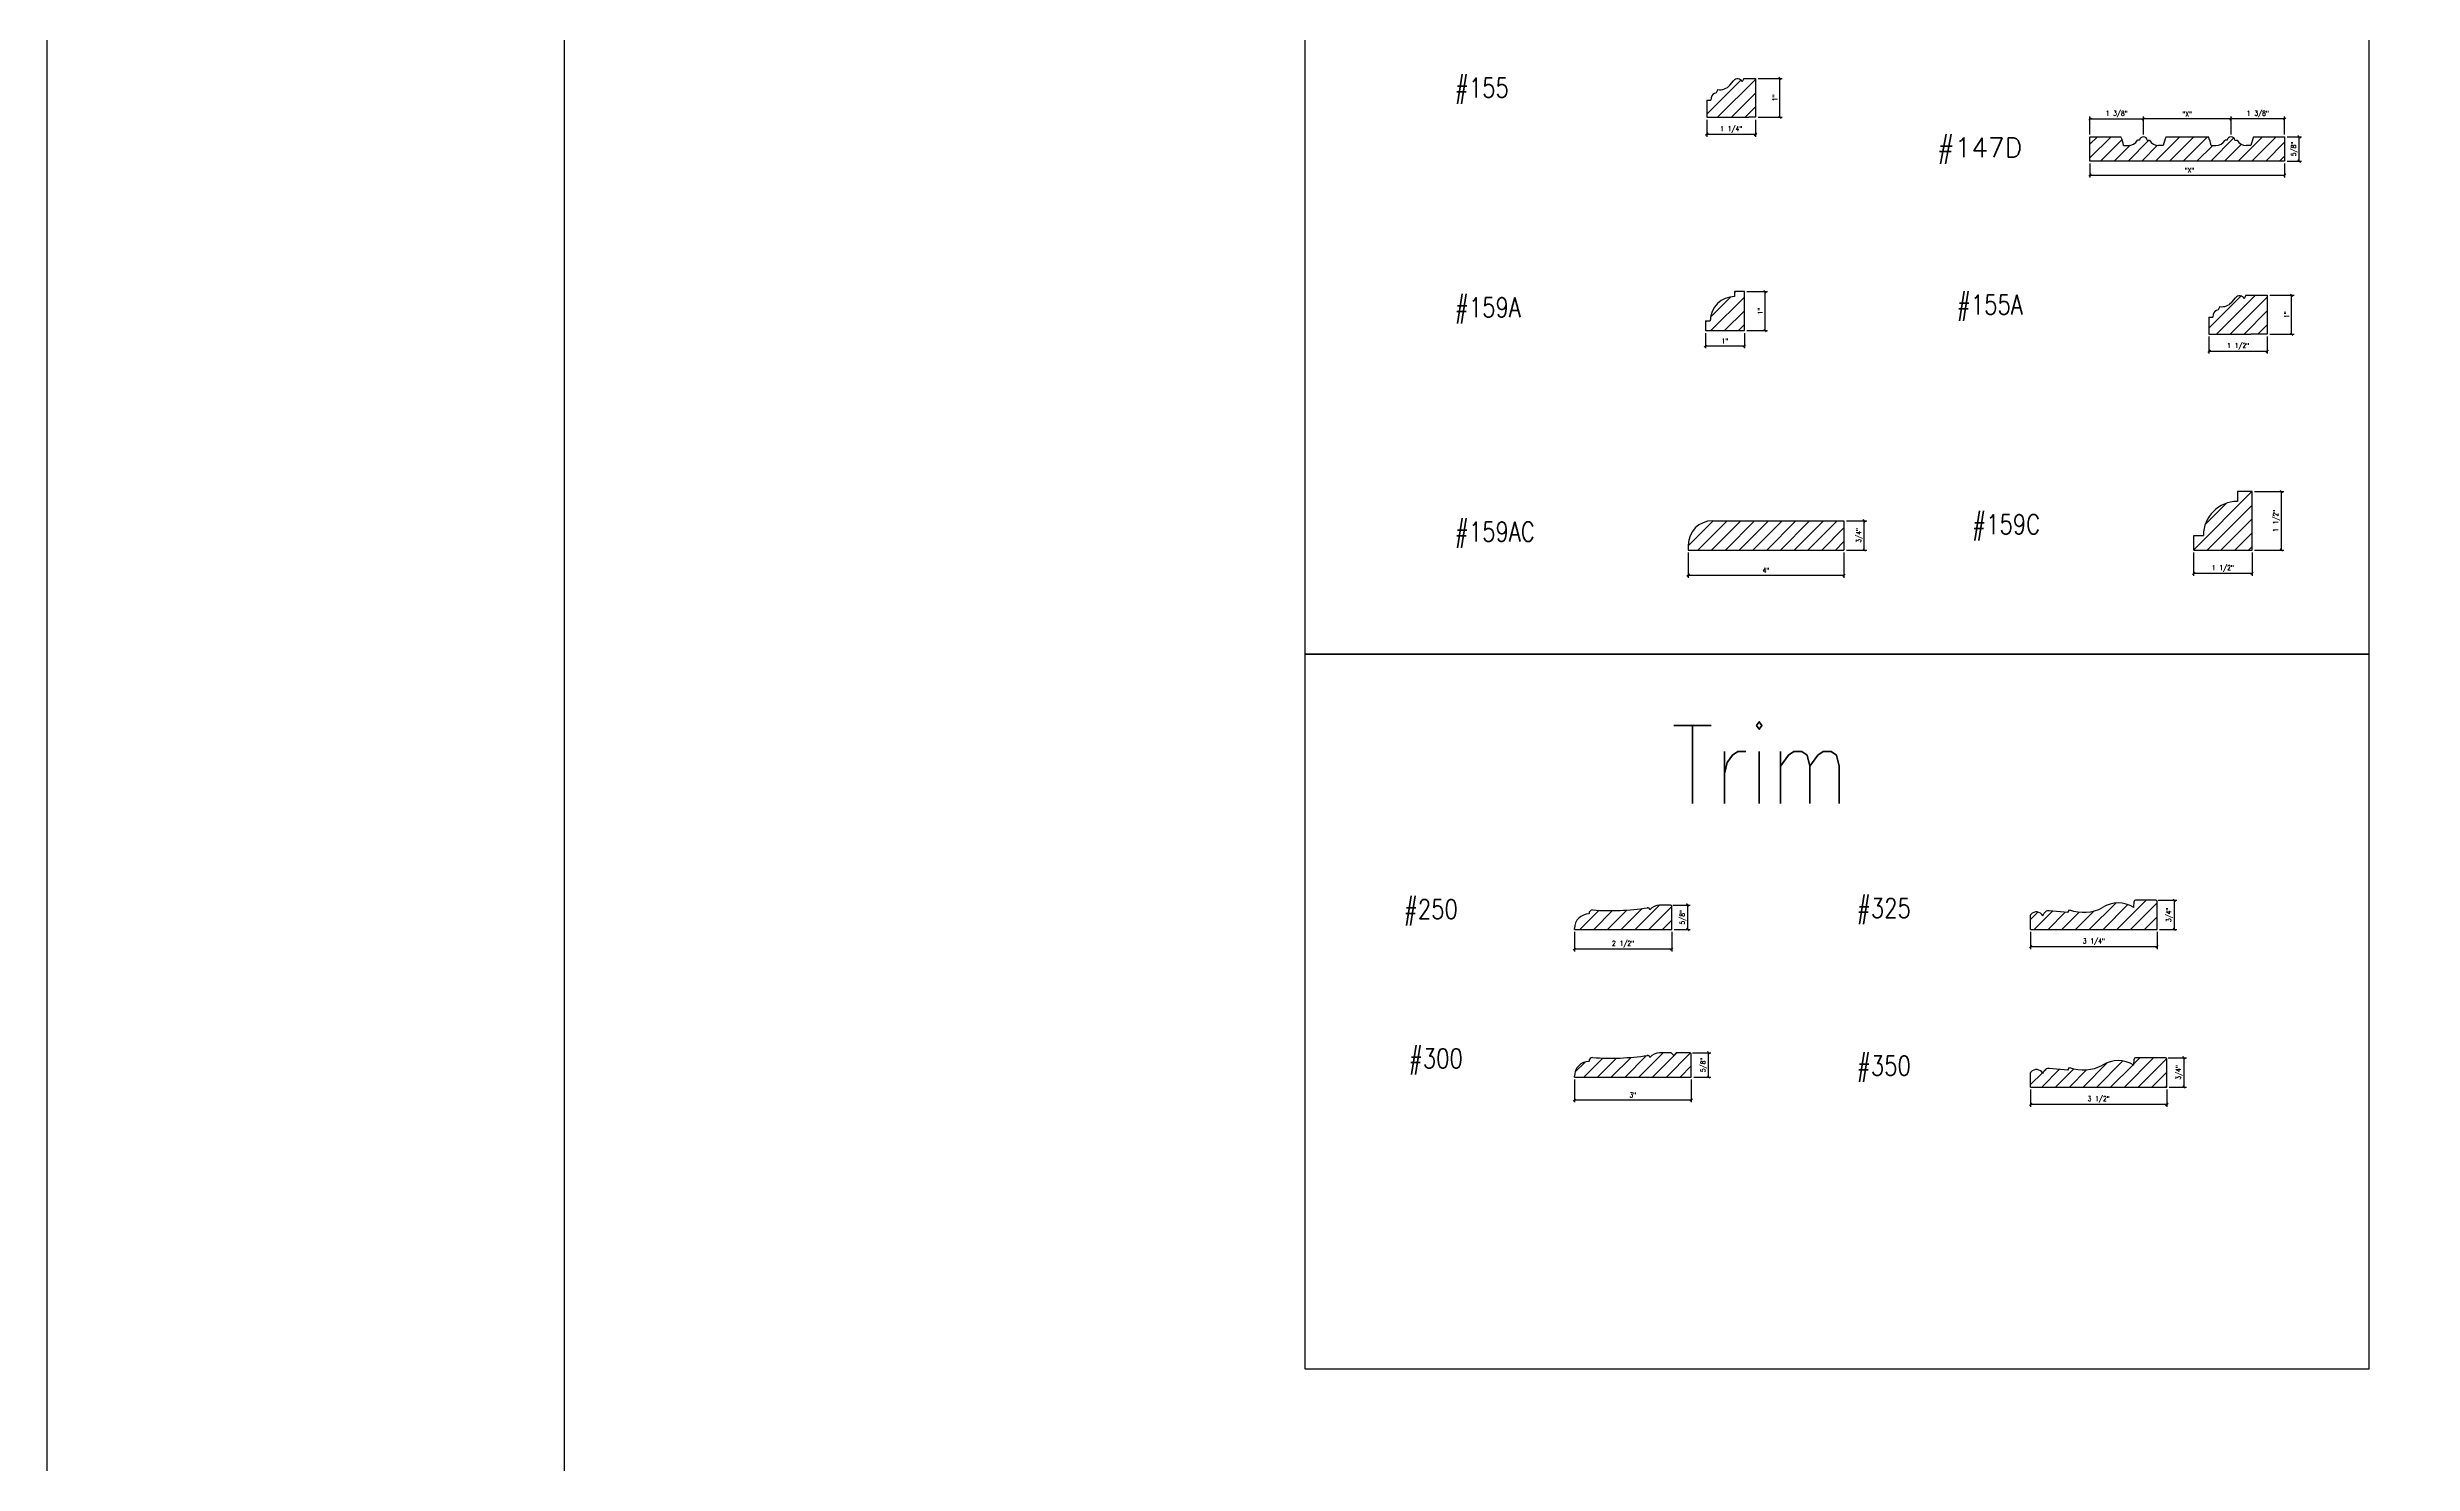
# Model space of a CAD drawing. Header units: inches. Extents: x 1985 to 11287, y 379 to 3234.
# Drawn here: x 8345 to 8405.7, y 879.3 to 915.7 of the extents above; entities that cross this region are included whole.
import ezdxf

# ---------------------------------------------------------------- set-up
doc = ezdxf.new("R2010")
doc.units = ezdxf.units.IN
doc.header["$MEASUREMENT"] = 0
doc.layers.get('0').update_dxf_attribs({"linetype": 'CONTINUOUS'})
doc.layers.get('Defpoints').update_dxf_attribs({"linetype": 'CONTINUOUS'})
for name, color, linetype in [('COTE1-1 99', 7, 'CONTINUOUS'), ('detail 99', 30, 'CONTINUOUS'), ('hatch 99', 1, 'CONTINUOUS'), ('separation 99', 3, 'CONTINUOUS'), ('wood detail 99', 7, 'CONTINUOUS')]:
    doc.layers.add(name, color=color, linetype=linetype)
doc.styles.get("Standard").update_dxf_attribs({"font": 'txt.shx', "width": 0.8})
doc.dimstyles.new('Muntin', dxfattribs={"dimtxt": 0.125, "dimasz": 0.0625, "dimexe": 0.0625, "dimexo": 0.0625, "dimgap": 0.0625, "dimtad": 1, "dimdec": 5, "dimzin": 0, "dimdsep": 46, "dimlunit": 5, "dimtxsty": 'Standard', "dimblk": 'OBLIQUE', "dimcen": 0.125, "dimclrd": 1, "dimclre": 1, "dimadec": 1, "dimazin": 0, "dimtfac": 0.375, "dimtdec": 5, "dimtmove": 0, "dimatfit": 3, "dimldrblk": 'OBLIQUE', "dimfxl": 1, "dimfrac": 2, "dimtolj": 1, "dimtzin": 0, "dimarcsym": 0})
pattern_1 = [(45, (1193.00393, -1910.72807), (-0.176776695, 0.176776695), [])]

# ---------------------------------------------------------------- blocks, each defined once
blk = doc.blocks.new('_OBLIQUE')
at = {"color": 0, "linetype": 'ByBlock'}
blk.add_line((-0.5, -0.5), (0.5, 0.5), dxfattribs=at)
blk = doc.blocks.new('*D47')
at = {"layer": 'COTE1-1 99', "color": 1, "lineweight": -2, "transparency": 16777216}
for p, q in [((8387.558, 908.325), (8387.558, 907.932)), ((8388.558, 908.325), (8388.558, 907.932)), ((8387.558, 907.994), (8388.558, 907.994))]:
    blk.add_line(p, q, dxfattribs=at)
at = {"layer": 'Defpoints', "color": 0, "transparency": 16777216}
for p in [(8387.558, 908.388), (8388.558, 908.388), (8388.558, 907.994)]:
    blk.add_point(p, dxfattribs=at)
at = {"layer": 'COTE1-1 99', "color": 1, "lineweight": -2, "transparency": 16777216, "xscale": 0.0625, "yscale": 0.0625, "zscale": 0.0625, "rotation": 180}
blk.add_blockref('_OBLIQUE', (8387.558, 907.994), dxfattribs=at)
at = {"layer": 'COTE1-1 99', "color": 1, "lineweight": -2, "transparency": 16777216, "xscale": 0.0625, "yscale": 0.0625, "zscale": 0.0625}
blk.add_blockref('_OBLIQUE', (8388.558, 907.994), dxfattribs=at)
at = {"layer": 'COTE1-1 99', "color": 0, "transparency": 16777216, "insert": (8388.058, 908.119), "char_height": 0.125, "attachment_point": 5}
blk.add_mtext('\\A1;1"', dxfattribs=at)
blk = doc.blocks.new('*D48')
at = {"layer": 'COTE1-1 99', "color": 1, "lineweight": -2, "transparency": 16777216}
for p, q in [((8388.621, 909.388), (8389.152, 909.388)), ((8389.089, 908.388), (8389.089, 909.388)), ((8388.621, 908.388), (8389.152, 908.388))]:
    blk.add_line(p, q, dxfattribs=at)
at = {"layer": 'Defpoints', "color": 0, "transparency": 16777216}
for p in [(8388.558, 909.388), (8389.089, 909.388), (8388.558, 908.388)]:
    blk.add_point(p, dxfattribs=at)
at = {"layer": 'COTE1-1 99', "color": 1, "lineweight": -2, "transparency": 16777216, "xscale": 0.0625, "yscale": 0.0625, "zscale": 0.0625}
for p, rotation in [((8389.089, 909.388), 90), ((8389.089, 908.388), 270)]:
    blk.add_blockref('_OBLIQUE', p, dxfattribs=dict(at, rotation=rotation))
at = {"layer": 'COTE1-1 99', "color": 0, "transparency": 16777216, "insert": (8388.964, 908.888), "char_height": 0.125, "attachment_point": 5, "rotation": 90}
blk.add_mtext('\\A1;1"', dxfattribs=at)
blk = doc.blocks.new('*D49')
at = {"layer": 'COTE1-1 99', "color": 1, "lineweight": -2, "transparency": 16777216}
for p, q in [((8400.097, 902.688), (8400.097, 902.09)), ((8400.097, 902.153), (8401.597, 902.153)), ((8401.597, 902.688), (8401.597, 902.09))]:
    blk.add_line(p, q, dxfattribs=at)
at = {"layer": 'Defpoints', "color": 0, "transparency": 16777216}
for p in [(8400.097, 902.751), (8401.597, 902.751), (8401.597, 902.153)]:
    blk.add_point(p, dxfattribs=at)
at = {"layer": 'COTE1-1 99', "color": 1, "lineweight": -2, "transparency": 16777216, "xscale": 0.0625, "yscale": 0.0625, "zscale": 0.0625, "rotation": 180}
blk.add_blockref('_OBLIQUE', (8400.097, 902.153), dxfattribs=at)
at = {"layer": 'COTE1-1 99', "color": 1, "lineweight": -2, "transparency": 16777216, "xscale": 0.0625, "yscale": 0.0625, "zscale": 0.0625}
blk.add_blockref('_OBLIQUE', (8401.597, 902.153), dxfattribs=at)
at = {"layer": 'COTE1-1 99', "color": 0, "transparency": 16777216, "insert": (8400.847, 902.278), "char_height": 0.125, "attachment_point": 5}
blk.add_mtext('\\A1;1 1/2"', dxfattribs=at)
blk = doc.blocks.new('*D50')
at = {"layer": 'COTE1-1 99', "color": 1, "lineweight": -2, "transparency": 16777216}
for p, q in [((8401.66, 904.251), (8402.412, 904.251)), ((8402.349, 902.751), (8402.349, 904.251)), ((8401.66, 902.751), (8402.412, 902.751))]:
    blk.add_line(p, q, dxfattribs=at)
at = {"layer": 'Defpoints', "color": 0, "transparency": 16777216}
for p in [(8401.597, 904.251), (8402.349, 904.251), (8401.597, 902.751)]:
    blk.add_point(p, dxfattribs=at)
at = {"layer": 'COTE1-1 99', "color": 1, "lineweight": -2, "transparency": 16777216, "xscale": 0.0625, "yscale": 0.0625, "zscale": 0.0625}
for p, rotation in [((8402.349, 904.251), 90), ((8402.349, 902.751), 270)]:
    blk.add_blockref('_OBLIQUE', p, dxfattribs=dict(at, rotation=rotation))
at = {"layer": 'COTE1-1 99', "color": 0, "transparency": 16777216, "insert": (8402.224, 903.501), "char_height": 0.125, "attachment_point": 5, "rotation": 90}
blk.add_mtext('\\A1;1 1/2"', dxfattribs=at)
blk = doc.blocks.new('*D51')
at = {"layer": 'COTE1-1 99', "color": 1, "lineweight": -2, "transparency": 16777216}
for p, q in [((8395.908, 892.944), (8395.908, 892.502)), ((8395.908, 892.565), (8399.158, 892.565)), ((8399.158, 892.944), (8399.158, 892.502))]:
    blk.add_line(p, q, dxfattribs=at)
at = {"layer": 'Defpoints', "color": 0, "transparency": 16777216}
for p in [(8395.908, 893.006), (8399.158, 893.006), (8399.158, 892.565)]:
    blk.add_point(p, dxfattribs=at)
at = {"layer": 'COTE1-1 99', "color": 1, "lineweight": -2, "transparency": 16777216, "xscale": 0.0625, "yscale": 0.0625, "zscale": 0.0625, "rotation": 180}
blk.add_blockref('_OBLIQUE', (8395.908, 892.565), dxfattribs=at)
at = {"layer": 'COTE1-1 99', "color": 1, "lineweight": -2, "transparency": 16777216, "xscale": 0.0625, "yscale": 0.0625, "zscale": 0.0625}
blk.add_blockref('_OBLIQUE', (8399.158, 892.565), dxfattribs=at)
at = {"layer": 'COTE1-1 99', "color": 0, "transparency": 16777216, "insert": (8397.533, 892.69), "char_height": 0.125, "attachment_point": 5}
blk.add_mtext('\\A1;3 1/4"', dxfattribs=at)
blk = doc.blocks.new('*D52')
at = {"layer": 'COTE1-1 99', "color": 1, "lineweight": -2, "transparency": 16777216}
for p, q in [((8399.189, 893.756), (8399.664, 893.756)), ((8399.601, 893.006), (8399.601, 893.756)), ((8399.221, 893.006), (8399.664, 893.006))]:
    blk.add_line(p, q, dxfattribs=at)
at = {"layer": 'Defpoints', "color": 0, "transparency": 16777216}
for p in [(8399.126, 893.756), (8399.601, 893.756), (8399.158, 893.006)]:
    blk.add_point(p, dxfattribs=at)
at = {"layer": 'COTE1-1 99', "color": 1, "lineweight": -2, "transparency": 16777216, "xscale": 0.0625, "yscale": 0.0625, "zscale": 0.0625}
for p, rotation in [((8399.601, 893.756), 90), ((8399.601, 893.006), 270)]:
    blk.add_blockref('_OBLIQUE', p, dxfattribs=dict(at, rotation=rotation))
at = {"layer": 'COTE1-1 99', "color": 0, "transparency": 16777216, "insert": (8399.476, 893.381), "char_height": 0.125, "attachment_point": 5, "rotation": 90}
blk.add_mtext('\\A1;3/4"', dxfattribs=at)
blk = doc.blocks.new('*D53')
at = {"layer": 'COTE1-1 99', "color": 1, "lineweight": -2, "transparency": 16777216}
for p, q in [((8384.193, 889.152), (8384.193, 888.566)), ((8387.193, 889.152), (8387.193, 888.566)), ((8384.193, 888.628), (8387.193, 888.628))]:
    blk.add_line(p, q, dxfattribs=at)
at = {"layer": 'Defpoints', "color": 0, "transparency": 16777216}
for p in [(8384.193, 889.214), (8387.193, 889.214), (8387.193, 888.628)]:
    blk.add_point(p, dxfattribs=at)
at = {"layer": 'COTE1-1 99', "color": 1, "lineweight": -2, "transparency": 16777216, "xscale": 0.0625, "yscale": 0.0625, "zscale": 0.0625, "rotation": 180}
blk.add_blockref('_OBLIQUE', (8384.193, 888.628), dxfattribs=at)
at = {"layer": 'COTE1-1 99', "color": 1, "lineweight": -2, "transparency": 16777216, "xscale": 0.0625, "yscale": 0.0625, "zscale": 0.0625}
blk.add_blockref('_OBLIQUE', (8387.193, 888.628), dxfattribs=at)
at = {"layer": 'COTE1-1 99', "color": 0, "transparency": 16777216, "insert": (8385.693, 888.753), "char_height": 0.125, "attachment_point": 5}
blk.add_mtext('\\A1;3"', dxfattribs=at)
blk = doc.blocks.new('*D54')
at = {"layer": 'COTE1-1 99', "color": 1, "lineweight": -2, "transparency": 16777216}
for p, q in [((8387.224, 889.839), (8387.7, 889.839)), ((8387.638, 889.214), (8387.638, 889.839)), ((8387.256, 889.214), (8387.7, 889.214))]:
    blk.add_line(p, q, dxfattribs=at)
at = {"layer": 'Defpoints', "color": 0, "transparency": 16777216}
for p in [(8387.161, 889.839), (8387.638, 889.839), (8387.193, 889.214)]:
    blk.add_point(p, dxfattribs=at)
at = {"layer": 'COTE1-1 99', "color": 1, "lineweight": -2, "transparency": 16777216, "xscale": 0.0625, "yscale": 0.0625, "zscale": 0.0625}
for p, rotation in [((8387.638, 889.839), 90), ((8387.638, 889.214), 270)]:
    blk.add_blockref('_OBLIQUE', p, dxfattribs=dict(at, rotation=rotation))
at = {"layer": 'COTE1-1 99', "color": 0, "transparency": 16777216, "insert": (8387.513, 889.527), "char_height": 0.125, "attachment_point": 5, "rotation": 90}
blk.add_mtext('\\A1;5/8"', dxfattribs=at)
blk = doc.blocks.new('*D55')
at = {"layer": 'COTE1-1 99', "color": 1, "lineweight": -2, "transparency": 16777216}
for p, q in [((8384.193, 892.944), (8384.193, 892.441)), ((8384.193, 892.504), (8386.693, 892.504)), ((8386.693, 892.944), (8386.693, 892.441))]:
    blk.add_line(p, q, dxfattribs=at)
at = {"layer": 'Defpoints', "color": 0, "transparency": 16777216}
for p in [(8384.193, 893.006), (8386.693, 893.006), (8386.693, 892.504)]:
    blk.add_point(p, dxfattribs=at)
at = {"layer": 'COTE1-1 99', "color": 1, "lineweight": -2, "transparency": 16777216, "xscale": 0.0625, "yscale": 0.0625, "zscale": 0.0625, "rotation": 180}
blk.add_blockref('_OBLIQUE', (8384.193, 892.504), dxfattribs=at)
at = {"layer": 'COTE1-1 99', "color": 1, "lineweight": -2, "transparency": 16777216, "xscale": 0.0625, "yscale": 0.0625, "zscale": 0.0625}
blk.add_blockref('_OBLIQUE', (8386.693, 892.504), dxfattribs=at)
at = {"layer": 'COTE1-1 99', "color": 0, "transparency": 16777216, "insert": (8385.443, 892.629), "char_height": 0.125, "attachment_point": 5}
blk.add_mtext('\\A1;2 1/2"', dxfattribs=at)
blk = doc.blocks.new('*D56')
at = {"layer": 'COTE1-1 99', "color": 1, "lineweight": -2, "transparency": 16777216}
for p, q in [((8386.724, 893.631), (8387.17, 893.631)), ((8387.107, 893.006), (8387.107, 893.631)), ((8386.756, 893.006), (8387.17, 893.006))]:
    blk.add_line(p, q, dxfattribs=at)
at = {"layer": 'Defpoints', "color": 0, "transparency": 16777216}
for p in [(8386.661, 893.631), (8387.107, 893.631), (8386.693, 893.006)]:
    blk.add_point(p, dxfattribs=at)
at = {"layer": 'COTE1-1 99', "color": 1, "lineweight": -2, "transparency": 16777216, "xscale": 0.0625, "yscale": 0.0625, "zscale": 0.0625}
for p, rotation in [((8387.107, 893.631), 90), ((8387.107, 893.006), 270)]:
    blk.add_blockref('_OBLIQUE', p, dxfattribs=dict(at, rotation=rotation))
at = {"layer": 'COTE1-1 99', "color": 0, "transparency": 16777216, "insert": (8386.982, 893.319), "char_height": 0.125, "attachment_point": 5, "rotation": 90}
blk.add_mtext('\\A1;5/8"', dxfattribs=at)
blk = doc.blocks.new('*D57')
at = {"layer": 'COTE1-1 99', "color": 1, "lineweight": -2, "transparency": 16777216}
for p, q in [((8391.178, 903.501), (8391.7, 903.501)), ((8391.637, 902.751), (8391.637, 903.501)), ((8391.178, 902.751), (8391.7, 902.751))]:
    blk.add_line(p, q, dxfattribs=at)
at = {"layer": 'Defpoints', "color": 0, "transparency": 16777216}
for p in [(8391.115, 903.501), (8391.637, 903.501), (8391.115, 902.751)]:
    blk.add_point(p, dxfattribs=at)
at = {"layer": 'COTE1-1 99', "color": 1, "lineweight": -2, "transparency": 16777216, "xscale": 0.0625, "yscale": 0.0625, "zscale": 0.0625}
for p, rotation in [((8391.637, 903.501), 90), ((8391.637, 902.751), 270)]:
    blk.add_blockref('_OBLIQUE', p, dxfattribs=dict(at, rotation=rotation))
at = {"layer": 'COTE1-1 99', "color": 0, "transparency": 16777216, "insert": (8391.512, 903.126), "char_height": 0.125, "attachment_point": 5, "rotation": 90}
blk.add_mtext('\\A1;3/4"', dxfattribs=at)
blk = doc.blocks.new('*D58')
at = {"layer": 'COTE1-1 99', "color": 1, "lineweight": -2, "transparency": 16777216}
for p, q in [((8387.115, 902.688), (8387.115, 902.04)), ((8391.115, 902.688), (8391.115, 902.04)), ((8387.115, 902.103), (8391.115, 902.103))]:
    blk.add_line(p, q, dxfattribs=at)
at = {"layer": 'Defpoints', "color": 0, "transparency": 16777216}
for p in [(8387.115, 902.751), (8391.115, 902.751), (8391.115, 902.103)]:
    blk.add_point(p, dxfattribs=at)
at = {"layer": 'COTE1-1 99', "color": 1, "lineweight": -2, "transparency": 16777216, "xscale": 0.0625, "yscale": 0.0625, "zscale": 0.0625, "rotation": 180}
blk.add_blockref('_OBLIQUE', (8387.115, 902.103), dxfattribs=at)
at = {"layer": 'COTE1-1 99', "color": 1, "lineweight": -2, "transparency": 16777216, "xscale": 0.0625, "yscale": 0.0625, "zscale": 0.0625}
blk.add_blockref('_OBLIQUE', (8391.115, 902.103), dxfattribs=at)
at = {"layer": 'COTE1-1 99', "color": 0, "transparency": 16777216, "insert": (8389.115, 902.228), "char_height": 0.125, "attachment_point": 5}
blk.add_mtext('\\A1;4"', dxfattribs=at)
blk = doc.blocks.new('*D63')
at = {"layer": 'COTE1-1 99', "color": 1, "lineweight": -2, "transparency": 16777216}
for p, q in [((8387.595, 913.803), (8387.595, 913.366)), ((8388.845, 913.803), (8388.845, 913.366)), ((8387.595, 913.429), (8388.845, 913.429))]:
    blk.add_line(p, q, dxfattribs=at)
at = {"layer": 'Defpoints', "color": 0, "transparency": 16777216}
for p in [(8387.595, 913.865), (8388.845, 913.865), (8388.845, 913.429)]:
    blk.add_point(p, dxfattribs=at)
at = {"layer": 'COTE1-1 99', "color": 1, "lineweight": -2, "transparency": 16777216, "xscale": 0.0625, "yscale": 0.0625, "zscale": 0.0625, "rotation": 180}
blk.add_blockref('_OBLIQUE', (8387.595, 913.429), dxfattribs=at)
at = {"layer": 'COTE1-1 99', "color": 1, "lineweight": -2, "transparency": 16777216, "xscale": 0.0625, "yscale": 0.0625, "zscale": 0.0625}
blk.add_blockref('_OBLIQUE', (8388.845, 913.429), dxfattribs=at)
at = {"layer": 'COTE1-1 99', "color": 0, "transparency": 16777216, "insert": (8388.22, 913.554), "char_height": 0.125, "attachment_point": 5}
blk.add_mtext('\\A1;1 1/4"', dxfattribs=at)
blk = doc.blocks.new('*D64')
at = {"layer": 'COTE1-1 99', "color": 1, "lineweight": -2, "transparency": 16777216}
for p, q in [((8388.908, 914.865), (8389.532, 914.865)), ((8389.47, 913.865), (8389.47, 914.865)), ((8388.908, 913.865), (8389.532, 913.865))]:
    blk.add_line(p, q, dxfattribs=at)
at = {"layer": 'Defpoints', "color": 0, "transparency": 16777216}
for p in [(8388.845, 914.865), (8389.47, 914.865), (8388.845, 913.865)]:
    blk.add_point(p, dxfattribs=at)
at = {"layer": 'COTE1-1 99', "color": 1, "lineweight": -2, "transparency": 16777216, "xscale": 0.0625, "yscale": 0.0625, "zscale": 0.0625}
for p, rotation in [((8389.47, 914.865), 90), ((8389.47, 913.865), 270)]:
    blk.add_blockref('_OBLIQUE', p, dxfattribs=dict(at, rotation=rotation))
at = {"layer": 'COTE1-1 99', "color": 0, "transparency": 16777216, "insert": (8389.345, 914.365), "char_height": 0.125, "attachment_point": 5, "rotation": 90}
blk.add_mtext('\\A1;1"', dxfattribs=at)
blk = doc.blocks.new('*D69')
at = {"layer": 'COTE1-1 99', "color": 1, "lineweight": -2, "transparency": 16777216}
for p, q in [((8400.489, 908.232), (8400.489, 907.795)), ((8401.989, 908.232), (8401.989, 907.795)), ((8400.489, 907.858), (8401.989, 907.858))]:
    blk.add_line(p, q, dxfattribs=at)
at = {"layer": 'Defpoints', "color": 0, "transparency": 16777216}
for p in [(8400.489, 908.294), (8401.989, 908.294), (8401.989, 907.858)]:
    blk.add_point(p, dxfattribs=at)
at = {"layer": 'COTE1-1 99', "color": 1, "lineweight": -2, "transparency": 16777216, "xscale": 0.0625, "yscale": 0.0625, "zscale": 0.0625, "rotation": 180}
blk.add_blockref('_OBLIQUE', (8400.489, 907.858), dxfattribs=at)
at = {"layer": 'COTE1-1 99', "color": 1, "lineweight": -2, "transparency": 16777216, "xscale": 0.0625, "yscale": 0.0625, "zscale": 0.0625}
blk.add_blockref('_OBLIQUE', (8401.989, 907.858), dxfattribs=at)
at = {"layer": 'COTE1-1 99', "color": 0, "transparency": 16777216, "insert": (8401.239, 907.983), "char_height": 0.125, "attachment_point": 5}
blk.add_mtext('\\A1;1 1/2"', dxfattribs=at)
blk = doc.blocks.new('*D70')
at = {"layer": 'COTE1-1 99', "color": 1, "lineweight": -2, "transparency": 16777216}
for p, q in [((8402.051, 909.294), (8402.675, 909.294)), ((8402.613, 908.294), (8402.613, 909.294)), ((8402.051, 908.294), (8402.675, 908.294))]:
    blk.add_line(p, q, dxfattribs=at)
at = {"layer": 'Defpoints', "color": 0, "transparency": 16777216}
for p in [(8401.989, 909.294), (8402.613, 909.294), (8401.989, 908.294)]:
    blk.add_point(p, dxfattribs=at)
at = {"layer": 'COTE1-1 99', "color": 1, "lineweight": -2, "transparency": 16777216, "xscale": 0.0625, "yscale": 0.0625, "zscale": 0.0625}
for p, rotation in [((8402.613, 909.294), 90), ((8402.613, 908.294), 270)]:
    blk.add_blockref('_OBLIQUE', p, dxfattribs=dict(at, rotation=rotation))
at = {"layer": 'COTE1-1 99', "color": 0, "transparency": 16777216, "insert": (8402.488, 908.794), "char_height": 0.125, "attachment_point": 5, "rotation": 90}
blk.add_mtext('\\A1;1"', dxfattribs=at)
blk = doc.blocks.new('*D20')
at = {"layer": 'COTE1-1 99', "color": 1, "lineweight": -2, "transparency": 16777216}
for p, q in [((8395.908, 888.895), (8395.908, 888.453)), ((8399.408, 888.895), (8399.408, 888.453)), ((8395.908, 888.516), (8399.408, 888.516))]:
    blk.add_line(p, q, dxfattribs=at)
at = {"layer": 'Defpoints', "color": 0, "transparency": 16777216}
for p in [(8395.908, 888.958), (8399.408, 888.958), (8399.408, 888.516)]:
    blk.add_point(p, dxfattribs=at)
at = {"layer": 'COTE1-1 99', "color": 1, "lineweight": -2, "transparency": 16777216, "xscale": 0.0625, "yscale": 0.0625, "zscale": 0.0625, "rotation": 180}
blk.add_blockref('_OBLIQUE', (8395.908, 888.516), dxfattribs=at)
at = {"layer": 'COTE1-1 99', "color": 1, "lineweight": -2, "transparency": 16777216, "xscale": 0.0625, "yscale": 0.0625, "zscale": 0.0625}
blk.add_blockref('_OBLIQUE', (8399.408, 888.516), dxfattribs=at)
at = {"layer": 'COTE1-1 99', "color": 0, "transparency": 16777216, "insert": (8397.658, 888.641), "char_height": 0.125, "attachment_point": 5}
blk.add_mtext('\\A1;3 1/2"', dxfattribs=at)
blk = doc.blocks.new('*D21')
at = {"layer": 'COTE1-1 99', "color": 1, "lineweight": -2, "transparency": 16777216}
for p, q in [((8399.439, 889.708), (8399.914, 889.708)), ((8399.851, 888.958), (8399.851, 889.708)), ((8399.471, 888.958), (8399.914, 888.958))]:
    blk.add_line(p, q, dxfattribs=at)
at = {"layer": 'Defpoints', "color": 0, "transparency": 16777216}
for p in [(8399.376, 889.708), (8399.851, 889.708), (8399.408, 888.958)]:
    blk.add_point(p, dxfattribs=at)
at = {"layer": 'COTE1-1 99', "color": 1, "lineweight": -2, "transparency": 16777216, "xscale": 0.0625, "yscale": 0.0625, "zscale": 0.0625}
for p, rotation in [((8399.851, 889.708), 90), ((8399.851, 888.958), 270)]:
    blk.add_blockref('_OBLIQUE', p, dxfattribs=dict(at, rotation=rotation))
at = {"layer": 'COTE1-1 99', "color": 0, "transparency": 16777216, "insert": (8399.726, 889.333), "char_height": 0.125, "attachment_point": 5, "rotation": 90}
blk.add_mtext('\\A1;3/4"', dxfattribs=at)
blk = doc.blocks.new('*D26')
at = {"layer": 'COTE1-1 99', "color": 1, "lineweight": -2, "transparency": 16777216}
for p, q in [((8397.432, 912.677), (8397.432, 912.321)), ((8402.432, 912.677), (8402.432, 912.321)), ((8397.432, 912.383), (8402.432, 912.383))]:
    blk.add_line(p, q, dxfattribs=at)
at = {"layer": 'Defpoints', "color": 0, "transparency": 16777216}
for p in [(8397.432, 912.74), (8402.432, 912.74), (8402.432, 912.383)]:
    blk.add_point(p, dxfattribs=at)
at = {"layer": 'COTE1-1 99', "color": 1, "lineweight": -2, "transparency": 16777216, "xscale": 0.0625, "yscale": 0.0625, "zscale": 0.0625, "rotation": 180}
blk.add_blockref('_OBLIQUE', (8397.432, 912.383), dxfattribs=at)
at = {"layer": 'COTE1-1 99', "color": 1, "lineweight": -2, "transparency": 16777216, "xscale": 0.0625, "yscale": 0.0625, "zscale": 0.0625}
blk.add_blockref('_OBLIQUE', (8402.432, 912.383), dxfattribs=at)
at = {"layer": 'COTE1-1 99', "color": 0, "transparency": 16777216, "insert": (8399.992, 912.508), "char_height": 0.125, "attachment_point": 5}
blk.add_mtext('\\A1;"X"', dxfattribs=at)
blk = doc.blocks.new('*D27')
at = {"layer": 'COTE1-1 99', "color": 1, "lineweight": -2, "transparency": 16777216}
for p, q in [((8402.495, 913.365), (8402.87, 913.365)), ((8402.807, 912.74), (8402.807, 913.365)), ((8402.495, 912.74), (8402.87, 912.74))]:
    blk.add_line(p, q, dxfattribs=at)
at = {"layer": 'Defpoints', "color": 0, "transparency": 16777216}
for p in [(8402.432, 913.365), (8402.807, 913.365), (8402.432, 912.74)]:
    blk.add_point(p, dxfattribs=at)
at = {"layer": 'COTE1-1 99', "color": 1, "lineweight": -2, "transparency": 16777216, "xscale": 0.0625, "yscale": 0.0625, "zscale": 0.0625}
for p, rotation in [((8402.807, 913.365), 90), ((8402.807, 912.74), 270)]:
    blk.add_blockref('_OBLIQUE', p, dxfattribs=dict(at, rotation=rotation))
at = {"layer": 'COTE1-1 99', "color": 0, "transparency": 16777216, "insert": (8402.682, 913.052), "char_height": 0.125, "attachment_point": 5, "rotation": 90}
blk.add_mtext('\\A1;5/8"', dxfattribs=at)
blk = doc.blocks.new('*D28')
at = {"layer": 'COTE1-1 99', "color": 1, "lineweight": -2, "transparency": 16777216}
for p, q in [((8397.432, 913.427), (8397.432, 913.886)), ((8397.432, 913.824), (8398.807, 913.824)), ((8398.807, 913.427), (8398.807, 913.886))]:
    blk.add_line(p, q, dxfattribs=at)
at = {"layer": 'Defpoints', "color": 0, "transparency": 16777216}
for p in [(8398.807, 913.824), (8397.432, 913.365), (8398.807, 913.365)]:
    blk.add_point(p, dxfattribs=at)
at = {"layer": 'COTE1-1 99', "color": 1, "lineweight": -2, "transparency": 16777216, "xscale": 0.0625, "yscale": 0.0625, "zscale": 0.0625, "rotation": 180}
blk.add_blockref('_OBLIQUE', (8397.432, 913.824), dxfattribs=at)
at = {"layer": 'COTE1-1 99', "color": 1, "lineweight": -2, "transparency": 16777216, "xscale": 0.0625, "yscale": 0.0625, "zscale": 0.0625}
blk.add_blockref('_OBLIQUE', (8398.807, 913.824), dxfattribs=at)
at = {"layer": 'COTE1-1 99', "color": 0, "transparency": 16777216, "insert": (8398.12, 913.949), "char_height": 0.125, "attachment_point": 5}
blk.add_mtext('\\A1;1 3/8"', dxfattribs=at)
blk = doc.blocks.new('*D29')
at = {"layer": 'COTE1-1 99', "color": 1, "lineweight": -2, "transparency": 16777216}
for p, q in [((8401.057, 913.427), (8401.057, 913.886)), ((8402.432, 913.824), (8401.057, 913.824)), ((8402.432, 913.427), (8402.432, 913.886))]:
    blk.add_line(p, q, dxfattribs=at)
at = {"layer": 'Defpoints', "color": 0, "transparency": 16777216}
for p in [(8401.057, 913.824), (8401.057, 913.365), (8402.432, 913.365)]:
    blk.add_point(p, dxfattribs=at)
at = {"layer": 'COTE1-1 99', "color": 1, "lineweight": -2, "transparency": 16777216, "xscale": 0.0625, "yscale": 0.0625, "zscale": 0.0625, "rotation": 180}
blk.add_blockref('_OBLIQUE', (8401.057, 913.824), dxfattribs=at)
at = {"layer": 'COTE1-1 99', "color": 1, "lineweight": -2, "transparency": 16777216, "xscale": 0.0625, "yscale": 0.0625, "zscale": 0.0625}
blk.add_blockref('_OBLIQUE', (8402.432, 913.824), dxfattribs=at)
at = {"layer": 'COTE1-1 99', "color": 0, "transparency": 16777216, "insert": (8401.745, 913.949), "char_height": 0.125, "attachment_point": 5}
blk.add_mtext('\\A1;1 3/8"', dxfattribs=at)
blk = doc.blocks.new('*D30')
at = {"layer": 'COTE1-1 99', "color": 1, "lineweight": -2, "transparency": 16777216}
for p, q in [((8398.807, 913.427), (8398.807, 913.886)), ((8401.057, 913.824), (8398.807, 913.824)), ((8401.057, 913.427), (8401.057, 913.886))]:
    blk.add_line(p, q, dxfattribs=at)
at = {"layer": 'Defpoints', "color": 0, "transparency": 16777216}
for p in [(8398.807, 913.824), (8398.807, 913.365), (8401.057, 913.365)]:
    blk.add_point(p, dxfattribs=at)
at = {"layer": 'COTE1-1 99', "color": 1, "lineweight": -2, "transparency": 16777216, "xscale": 0.0625, "yscale": 0.0625, "zscale": 0.0625, "rotation": 180}
blk.add_blockref('_OBLIQUE', (8398.807, 913.824), dxfattribs=at)
at = {"layer": 'COTE1-1 99', "color": 1, "lineweight": -2, "transparency": 16777216, "xscale": 0.0625, "yscale": 0.0625, "zscale": 0.0625}
blk.add_blockref('_OBLIQUE', (8401.057, 913.824), dxfattribs=at)
at = {"layer": 'COTE1-1 99', "color": 0, "transparency": 16777216, "insert": (8399.932, 913.949), "char_height": 0.125, "attachment_point": 5}
blk.add_mtext('\\A1;"X"', dxfattribs=at)

msp = doc.modelspace()

# ---------------------------------------------------------------- hatches: boundary and pattern name
at = {"layer": 'hatch 99'}
h = msp.add_hatch(dxfattribs=at)
h.set_pattern_fill('ANSI31', color=256, scale=2, style=0)
h.set_pattern_definition(pattern_1)
h.paths.add_polyline_path([(8388.84534, 914.490328), (8388.84534, 914.865328), (8388.54534, 914.865328), (8388.501466, 914.777978, 0.566296042), (8388.278618, 914.799811), (8388.183447, 914.692449, -0.273490153), (8387.87534, 914.577328), (8387.83734, 914.490328, 0.346499322), (8387.707415, 914.368158), (8387.69534, 914.305328), (8387.59534, 914.305328), (8387.59534, 913.865328), (8388.671233, 913.865328), (8388.84534, 913.865328)])
h = msp.add_hatch(dxfattribs=at)
h.set_pattern_fill('ANSI31', color=256, scale=2, style=0)
h.set_pattern_definition(pattern_1)
h.paths.add_polyline_path([(8402.432488, 912.739998), (8402.432488, 913.364998), (8401.637452, 913.364998, 0.038533308), (8401.567488, 913.144998), (8401.447922, 913.144998, -0.256140243), (8401.210804, 913.274998), (8401.156987, 913.274998, 0.904534034), (8400.957989, 913.274998), (8400.904172, 913.274998, -0.256140243), (8400.667054, 913.144998), (8400.547488, 913.144998, 0.038533308), (8400.477524, 913.364998), (8399.387452, 913.364998, 0.038533308), (8399.317488, 913.144998), (8399.197922, 913.144998, -0.256140243), (8398.960804, 913.274998), (8398.906987, 913.274998, 0.904534034), (8398.707989, 913.274998), (8398.654172, 913.274998, -0.256140243), (8398.417054, 913.144998), (8398.297488, 913.144998, 0.038533308), (8398.227524, 913.364998), (8397.432488, 913.364998), (8397.432488, 912.739998)])
h = msp.add_hatch(dxfattribs=at)
h.set_pattern_fill('ANSI31', color=256, scale=2, style=0)
h.set_pattern_definition(pattern_1)
h.paths.add_polyline_path([(8388.558001, 909.387558), (8388.308001, 909.387558), (8388.308001, 909.262558, 0.414213562), (8387.683001, 908.637558), (8387.558001, 908.637558), (8387.558001, 908.387558), (8388.558001, 908.387558)])
h = msp.add_hatch(dxfattribs=at)
h.set_pattern_fill('ANSI31', color=256, scale=2, style=0)
h.set_pattern_definition(pattern_1)
h.paths.add_polyline_path([(8401.98854, 908.919068), (8401.98854, 909.294068), (8401.43854, 909.294068), (8401.394666, 909.206718, 0.566296042), (8401.171817, 909.228551), (8401.076647, 909.121189, -0.273490153), (8400.76854, 909.006068), (8400.73054, 908.919068, 0.346499322), (8400.600614, 908.796898), (8400.58854, 908.734068), (8400.48854, 908.734068), (8400.48854, 908.294068), (8401.564433, 908.294068), (8401.98854, 908.294068)])
h = msp.add_hatch(dxfattribs=at)
h.set_pattern_fill('ANSI31', color=256, scale=2, style=0)
h.set_pattern_definition(pattern_1)
h.paths.add_polyline_path([(8401.597199, 904.250971), (8401.222199, 904.250971), (8401.222199, 904.000971, 0.414213562), (8400.347199, 903.125971), (8400.097199, 903.125971), (8400.097199, 902.750971), (8401.597199, 902.750971)])
h = msp.add_hatch(dxfattribs=at)
h.set_pattern_fill('ANSI31', color=256, scale=2, style=0)
h.set_pattern_definition(pattern_1)
h.paths.add_polyline_path([(8391.115181, 903.500971), (8387.740181, 903.500971, 0.414213562), (8387.115181, 902.875971), (8387.115181, 902.750971), (8391.115181, 902.750971)])
h = msp.add_hatch(dxfattribs=at)
h.set_pattern_fill('ANSI31', color=256, scale=2, style=0)
h.set_pattern_definition(pattern_1)
h.paths.add_polyline_path([(8386.693487, 893.006434), (8386.693487, 893.599434, 0.414213562), (8386.661487, 893.631434), (8386.380987, 893.631434, 0.286349806), (8386.100314, 893.456336, 0.84535987), (8386.066429, 893.561965, -0.054552724), (8384.661487, 893.506434, 0.436456618), (8384.568751, 893.406434, 0.434101056), (8384.194321, 893.006434)])
h = msp.add_hatch(dxfattribs=at)
h.set_pattern_fill('ANSI31', color=256, scale=2, style=0)
h.set_pattern_definition(pattern_1)
h.paths.add_polyline_path([(8399.158291, 893.724434, 0.414213562), (8399.126291, 893.756434), (8398.600291, 893.756434, 0.395647364), (8398.568356, 893.726474), (8398.558291, 893.568934, 0.29375), (8397.758291, 893.568934, -0.208468757), (8396.908291, 893.506434), (8396.868291, 893.443934), (8396.381981, 893.485952, 0.291528784), (8396.258124, 893.42129), (8396.220791, 893.356434, 0.535856977), (8395.915811, 893.39099, 0.176751721), (8395.908291, 893.37038), (8395.908291, 893.006434), (8399.158291, 893.006434)])
h = msp.add_hatch(dxfattribs=at)
h.set_pattern_fill('ANSI31', color=256, scale=2, style=0)
h.set_pattern_definition(pattern_1)
h.paths.add_polyline_path([(8387.193487, 889.807483, 0.414213562), (8387.161487, 889.839483), (8386.808487, 889.839483), (8386.748487, 889.764483), (8386.684332, 889.829891, 0.201426353), (8386.661487, 889.839483), (8386.380987, 889.839483, 0.236067977), (8386.130987, 889.714483, 0.45777608), (8386.066429, 889.770014, -0.054552724), (8384.661487, 889.714483, 0.436456618), (8384.568751, 889.614483, 0.434101056), (8384.194321, 889.214483), (8387.193487, 889.214483)])
h = msp.add_hatch(dxfattribs=at)
h.set_pattern_fill('ANSI31', color=256, scale=2, style=0)
h.set_pattern_definition(pattern_1)
h.paths.add_polyline_path([(8399.408291, 889.675552, 0.414213562), (8399.376291, 889.707552), (8398.600291, 889.707552, 0.395647364), (8398.568356, 889.677593), (8398.558291, 889.520052, 0.29375), (8397.758291, 889.520052, -0.208468757), (8396.908291, 889.457552), (8396.868291, 889.395052), (8396.381981, 889.43707, 0.291528784), (8396.258124, 889.372408), (8396.220791, 889.307552, 0.535856977), (8395.915811, 889.342108, 0.176751721), (8395.908291, 889.321498), (8395.908291, 888.957552), (8399.408291, 888.957552)])

# ---------------------------------------------------------------- linework, layer by layer
at = {"layer": 'separation 99'}
for points in [[(8344.972815, 1169.70626), (8788.245413, 1169.70626), (8788.245413, 761.396953), (8344.972815, 761.396953)], [(8358.251435, 1078.231031), (8775.306629, 1078.231031), (8775.306629, 770.769605), (8358.251435, 770.769605)], [(8377.277335, 947.283198), (8404.594729, 947.283198), (8404.594729, 900.077791), (8377.277335, 900.077791)], [(8377.277335, 900.077791), (8404.594729, 900.077791), (8404.594729, 881.708725), (8377.277335, 881.708725)]]:
    msp.add_lwpolyline(points, close=True, dxfattribs=at)
at = {"layer": 'wood detail 99', "color": 7}
for p, q in [((8387.59534, 914.305328), (8387.69534, 914.305328)), ((8388.54534, 914.865328), (8388.84534, 914.865328)), ((8387.59534, 913.865328), (8388.671233, 913.865328)), ((8387.653376, 913.865328), (8388.671233, 913.865328)), ((8401.43854, 909.294068), (8401.98854, 909.294068)), ((8400.48854, 908.734068), (8400.58854, 908.734068)), ((8400.48854, 908.294068), (8401.564433, 908.294068)), ((8400.546576, 908.294068), (8401.564433, 908.294068))]:
    msp.add_line(p, q, dxfattribs=at)
at = {"layer": 'wood detail 99'}
for p, q in [((8387.59534, 914.305328), (8387.59534, 913.865328)), ((8387.707415, 914.368158), (8387.69534, 914.305328)), ((8387.87534, 914.577328), (8387.83734, 914.490328)), ((8388.183447, 914.692449), (8388.278618, 914.799811)), ((8388.54534, 914.865328), (8388.501466, 914.777978)), ((8388.84534, 914.865328), (8388.84534, 914.490328)), ((8388.84534, 914.490328), (8388.84534, 913.865328)), ((8388.84534, 913.865328), (8388.671233, 913.865328)), ((8397.432488, 912.739998), (8397.432488, 913.364998)), ((8397.432488, 913.364998), (8398.227524, 913.364998)), ((8398.297488, 913.144998), (8398.417054, 913.144998)), ((8398.707989, 913.274998), (8398.654172, 913.274998)), ((8398.906987, 913.274998), (8398.960804, 913.274998)), ((8399.317488, 913.144998), (8399.197922, 913.144998)), ((8399.387452, 913.364998), (8400.477524, 913.364998)), ((8400.547488, 913.144998), (8400.667054, 913.144998)), ((8400.957989, 913.274998), (8400.904172, 913.274998)), ((8401.156987, 913.274998), (8401.210804, 913.274998)), ((8401.567488, 913.144998), (8401.447922, 913.144998)), ((8401.637452, 913.364998), (8402.432488, 913.364998)), ((8402.432488, 913.364998), (8402.432488, 912.739998)), ((8402.432488, 912.739998), (8397.432488, 912.739998)), ((8388.558001, 909.387558), (8388.308001, 909.387558)), ((8388.308001, 909.387558), (8388.308001, 909.262558)), ((8388.558001, 908.387558), (8388.558001, 909.387558)), ((8400.76854, 909.006068), (8400.73054, 908.919068)), ((8401.076647, 909.121189), (8401.171817, 909.228551)), ((8401.43854, 909.294068), (8401.394666, 909.206718)), ((8401.98854, 909.294068), (8401.98854, 908.919068)), ((8401.98854, 908.919068), (8401.98854, 908.294068)), ((8387.558001, 908.637558), (8387.558001, 908.387558)), ((8387.558001, 908.637558), (8387.683001, 908.637558)), ((8387.558001, 908.387558), (8388.558001, 908.387558)), ((8400.48854, 908.734068), (8400.48854, 908.294068)), ((8400.600614, 908.796898), (8400.58854, 908.734068)), ((8401.98854, 908.294068), (8401.564433, 908.294068)), ((8401.597199, 904.250971), (8401.222199, 904.250971)), ((8401.222199, 904.250971), (8401.222199, 904.000971)), ((8401.597199, 902.750971), (8401.597199, 904.250971)), ((8387.740181, 903.500971), (8391.115181, 903.500971)), ((8391.115181, 903.500971), (8391.115181, 902.750971)), ((8387.115181, 902.875971), (8387.115181, 902.750971)), ((8387.115181, 902.750971), (8391.115181, 902.750971)), ((8400.097199, 902.750971), (8400.097199, 903.125971)), ((8400.097199, 903.125971), (8400.347199, 903.125971)), ((8400.097199, 902.750971), (8401.597199, 902.750971)), ((8386.661487, 893.631434), (8386.380987, 893.631434)), ((8398.558291, 893.568934), (8398.568356, 893.726474)), ((8399.126291, 893.756434), (8398.600291, 893.756434)), ((8399.158291, 893.006434), (8399.158291, 893.724434)), ((8384.193487, 893.006434), (8384.193487, 893.031434)), ((8384.568487, 893.406434), (8384.568487, 893.413434)), ((8386.693487, 893.006434), (8386.693487, 893.599434)), ((8395.908291, 893.006434), (8395.908291, 893.37038)), ((8396.220791, 893.356434), (8396.258124, 893.42129)), ((8396.868291, 893.443934), (8396.381981, 893.485952)), ((8396.868291, 893.443934), (8396.908291, 893.506434)), ((8384.193487, 893.006434), (8386.693487, 893.006434)), ((8395.908291, 893.006434), (8399.158291, 893.006434)), ((8384.568487, 889.614483), (8384.568487, 889.621483)), ((8386.661487, 889.839483), (8386.380987, 889.839483)), ((8386.748487, 889.764483), (8386.684332, 889.829891)), ((8386.808487, 889.839483), (8386.748487, 889.764483)), ((8387.161487, 889.839483), (8386.808487, 889.839483)), ((8387.193487, 889.214483), (8387.193487, 889.807483)), ((8396.220791, 889.307552), (8396.258124, 889.372408)), ((8396.868291, 889.395052), (8396.381981, 889.43707)), ((8396.868291, 889.395052), (8396.908291, 889.457552)), ((8398.558291, 889.520052), (8398.568356, 889.677593)), ((8399.376291, 889.707552), (8398.600291, 889.707552)), ((8399.408291, 888.957552), (8399.408291, 889.675552)), ((8384.193487, 889.214483), (8384.193487, 889.239483)), ((8384.193487, 889.214483), (8387.193487, 889.214483)), ((8395.908291, 888.957552), (8395.908291, 889.321498)), ((8395.908291, 888.957552), (8399.408291, 888.957552))]:
    msp.add_line(p, q, dxfattribs=at)
for centre, radius, start, end in [((8387.849941, 914.346756), 0.144124, 95.01566769, 171.46033333), ((8387.932032, 914.895466), 0.323149, 259.89609499, 321.07927322), ((8388.383494, 914.722065), 0.130551, 25.35900205, 143.44982582), ((8396.837289, 912.801752), 1.5, 13.22824339, 22.05506008), ((8398.417054, 913.426248), 0.28125, 270, 327.4675097), ((8398.807488, 913.264998), 0.1, 5.73917048, 174.26082952), ((8399.197922, 913.426248), 0.28125, 212.5324903, 270), ((8400.777687, 912.801752), 1.5, 157.94493992, 166.77175661), ((8399.087289, 912.801752), 1.5, 13.22824339, 22.05506008), ((8400.667054, 913.426248), 0.28125, 270, 327.4675097), ((8401.057488, 913.264998), 0.1, 5.73917048, 174.26082952), ((8401.447922, 913.426248), 0.28125, 212.5324903, 270), ((8403.027687, 912.801752), 1.5, 157.94493992, 166.77175661), ((8388.308001, 908.637558), 0.625, 90, 180), ((8400.74314, 908.775496), 0.144124, 95.01566769, 171.46033333), ((8400.825231, 909.324206), 0.323149, 259.89609499, 321.07927322), ((8401.276694, 909.150804), 0.130551, 25.35900205, 143.44982582), ((8401.222199, 903.125971), 0.875, 90, 180), ((8387.740181, 902.875971), 0.625, 90, 180), ((8386.380987, 893.318934), 0.3125, 90, 143.13010235), ((8386.661487, 893.599434), 0.032, 0, 90), ((8398.158291, 892.946833), 0.739601, 57.2596982, 122.7403018), ((8398.600291, 893.724434), 0.032, 90, 176.34439179), ((8399.126291, 893.724434), 0.032, 0, 90), ((8384.568487, 893.031434), 0.375, 90, 180), ((8384.661487, 893.413434), 0.093, 90, 180), ((8385.110234, 899.9535), 6.462665, 266.01835466, 278.5383472), ((8386.074737, 893.506434), 0.05625, 0, 101.93546507), ((8395.940291, 893.37038), 0.032, 139.90559882, 180), ((8396.056809, 893.272282), 0.184314, 27.16582984, 139.90559882), ((8396.370791, 893.356434), 0.13, 85.06187039, 150.07356513), ((8397.261597, 894.512722), 1.066508, 250.65390661, 297.7568074), ((8384.568487, 889.239483), 0.375, 90, 180), ((8384.661487, 889.621483), 0.093, 90, 180), ((8385.110234, 896.161549), 6.462665, 266.01835466, 278.5383472), ((8386.074737, 889.714483), 0.05625, 0, 101.93546507), ((8386.380987, 889.526983), 0.3125, 90, 143.13010235), ((8386.661487, 889.807483), 0.032, 44.44603349, 90), ((8387.161487, 889.807483), 0.032, 0, 90), ((8396.056809, 889.223401), 0.184314, 27.16582984, 139.90559882), ((8396.370791, 889.307552), 0.13, 85.06187039, 150.07356513), ((8397.261597, 890.46384), 1.066508, 250.65390661, 297.7568074), ((8398.158291, 888.897951), 0.739601, 57.2596982, 122.7403018), ((8398.600291, 889.675552), 0.032, 90, 176.34439179), ((8399.376291, 889.675552), 0.032, 0, 90), ((8395.940291, 889.321498), 0.032, 139.90559882, 180)]:
    msp.add_arc(centre, radius, start, end, dxfattribs=at)

# ---------------------------------------------------------------- texts
at = {"layer": 'detail 99'}
msp.add_text('#147D', height=0.5, dxfattribs=at).set_placement((8393.508717, 912.839998))
at = {"layer": 'detail 99', "width": 2.69666263, "attachment_point": 1}
for s, insert, char_height in [('#155', (8381.12254, 914.875548), 0.5), ('#159A', (8381.12254, 909.23461), 0.5), ('#155A', (8394.01574, 909.304288), 0.5), ('#159AC', (8381.12254, 903.473023), 0.5), ('#159C', (8394.409377, 903.662603), 0.5), ('Trim', (8386.676528, 898.243727), 2), ('#250', (8379.811523, 893.776321), 0.5), ('#325', (8391.446632, 893.804721), 0.5), ('#300', (8379.940851, 889.942844), 0.5), ('#350', (8391.446632, 889.755839), 0.5)]:
    msp.add_mtext(s, dxfattribs=dict(at, insert=insert, char_height=char_height))

# ---------------------------------------------------------------- dimensions: what is measured, and where the dimension line sits
at = {"layer": 'COTE1-1 99'}
for base, p1, p2, picture, middle in [((8389.469522, 914.865328), (8388.84534, 913.865328), (8388.84534, 914.865328), '*D64', (8389.344522, 914.365328)), ((8402.807086, 913.364998), (8402.432488, 912.739998), (8402.432488, 913.364998), '*D27', (8402.682086, 913.052498)), ((8389.089271, 909.387558), (8388.558001, 908.387558), (8388.558001, 909.387558), '*D48', (8388.964271, 908.887558)), ((8402.612721, 909.294068), (8401.98854, 908.294068), (8401.98854, 909.294068), '*D70', (8402.487721, 908.794068)), ((8402.34924, 904.250971), (8401.597199, 902.750971), (8401.597199, 904.250971), '*D50', (8402.22424, 903.500971)), ((8391.637026, 903.500971), (8391.115181, 902.750971), (8391.115181, 903.500971), '*D57', (8391.512026, 903.125971)), ((8387.107371, 893.631434), (8386.693487, 893.006434), (8386.661487, 893.631434), '*D56', (8386.982371, 893.318934)), ((8399.601233, 893.756434), (8399.158291, 893.006434), (8399.126291, 893.756434), '*D52', (8399.476233, 893.381434)), ((8387.637862, 889.839483), (8387.193487, 889.214483), (8387.161487, 889.839483), '*D54', (8387.512862, 889.526983)), ((8399.851233, 889.707552), (8399.408291, 888.957552), (8399.376291, 889.707552), '*D21', (8399.726233, 889.332552))]:
    dim = msp.add_linear_dim(base=base, p1=p1, p2=p2, angle=90, dimstyle='Muntin', override={"dimpost": '"'}, dxfattribs=at)
    dim.commit()
    dim.dimension.update_dxf_attribs({"geometry": picture, "text_midpoint": middle})
for base, p1, p2, picture, middle in [((8388.84534, 913.428912), (8387.59534, 913.865328), (8388.84534, 913.865328), '*D63', (8388.22034, 913.553912)), ((8398.807488, 913.823858), (8397.432488, 913.364998), (8398.807488, 913.364998), '*D28', (8398.119988, 913.948858)), ((8401.057488, 913.823858), (8402.432488, 913.364998), (8401.057488, 913.364998), '*D29', (8401.744988, 913.948858)), ((8388.558001, 907.994255), (8387.558001, 908.387558), (8388.558001, 908.387558), '*D47', (8388.058001, 908.119255)), ((8401.98854, 907.857652), (8400.48854, 908.294068), (8401.98854, 908.294068), '*D69', (8401.23854, 907.982652)), ((8391.115181, 902.102775), (8387.115181, 902.750971), (8391.115181, 902.750971), '*D58', (8389.115181, 902.227775)), ((8401.597199, 902.152507), (8400.097199, 902.750971), (8401.597199, 902.750971), '*D49', (8400.847199, 902.277507)), ((8386.693487, 892.503546), (8384.193487, 893.006434), (8386.693487, 893.006434), '*D55', (8385.443487, 892.628546)), ((8399.158291, 892.564586), (8395.908291, 893.006434), (8399.158291, 893.006434), '*D51', (8397.533291, 892.689586)), ((8387.193487, 888.628332), (8384.193487, 889.214483), (8387.193487, 889.214483), '*D53', (8385.693487, 888.753332)), ((8399.408291, 888.515704), (8395.908291, 888.957552), (8399.408291, 888.957552), '*D20', (8397.658291, 888.640704))]:
    dim = msp.add_linear_dim(base=base, p1=p1, p2=p2, dimstyle='Muntin', override={"dimpost": '"'}, dxfattribs=at)
    dim.commit()
    dim.dimension.update_dxf_attribs({"geometry": picture, "text_midpoint": middle})
dim = msp.add_linear_dim(base=(8398.807488, 913.823858), p1=(8401.057488, 913.364998), p2=(8398.807488, 913.364998), text='"X"', dimstyle='Muntin', override={"dimpost": '"'}, dxfattribs=at)
dim.commit()
dim.dimension.update_dxf_attribs({"geometry": '*D30', "text_midpoint": (8399.932488, 913.948858)})
dim = msp.add_linear_dim(base=(8402.432488, 912.383275), p1=(8397.432488, 912.739998), p2=(8402.432488, 912.739998), text='"X"', dimstyle='Muntin', override={"dimpost": '"'}, dxfattribs=at)
dim.commit()
dim.dimension.update_dxf_attribs({"geometry": '*D26', "text_midpoint": (8399.992488, 912.383275), "dimtype": 160})

doc.saveas('drawing.dxf')
